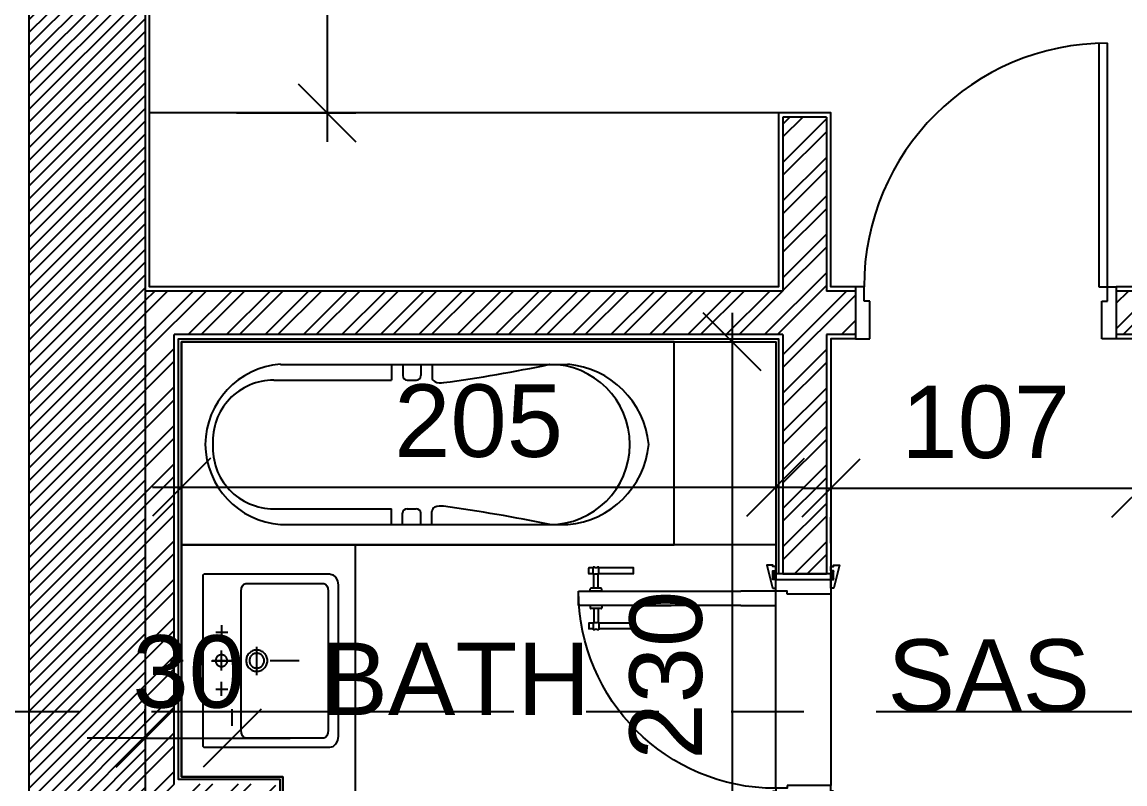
# Model space of a CAD drawing. Extents: x 83 to 143.2, y -2.6 to 70.8.
# Drawn here: x 91.703 to 95.508, y 12.6 to 15.228 of the extents above; entities that cross this region are included whole.
import ezdxf
from ezdxf.enums import TextEntityAlignment as Align

# ---------------------------------------------------------------- set-up
doc = ezdxf.new("R2010")
doc.units = 0
doc.header["$MEASUREMENT"] = 0
doc.header["$PDMODE"] = 3
doc.header["$PDSIZE"] = 0.3
for name, pattern in [('AXIS_100$0$A-AXIS$0$PHANTOM', [2.5, 1.25, -0.25, 0.25, -0.25, 0.25, -0.25]), ('CENTER', [2, 1.25, -0.25, 0.25, -0.25]), ('DASHDOTX2', [50.8, 25.4, -12.7, 0, -12.7])]:
    doc.linetypes.add(name, pattern=pattern)
doc.layers.get('0').update_dxf_attribs({"linetype": 'CONTINUOUS'})
doc.layers.get('DEFPOINTS').update_dxf_attribs({"linetype": 'CONTINUOUS'})
for name, color, linetype in [('A-AXIS-SANITARY', 10, 'DASHDOTX2'), ('A-closet', 252, 'CONTINUOUS'), ('a-dim', 3, 'CONTINUOUS'), ('A-DOORS', 1, 'CONTINUOUS'), ('A-FLOR-PFIX', 61, 'CONTINUOUS'), ('A-HATCH-CONC', 8, 'CONTINUOUS'), ('A-HATCH-WALL', 8, 'CONTINUOUS'), ('A-NOMENCLATURE', 3, 'CONTINUOUS'), ('A-PLASTER', 8, 'CONTINUOUS'), ('A-PORTE', 1, 'CONTINUOUS'), ('A-SANIT', 95, 'CONTINUOUS'), ('A-SECT-TILE', 12, 'CONTINUOUS'), ('A-WALL', 4, 'CONTINUOUS'), ('AXIS_100$0$A-AXIS-100', 10, 'AXIS_100$0$A-AXIS$0$PHANTOM'), ('S-8TH$0$A-STR 7-8TH', 2, 'CONTINUOUS')]:
    doc.layers.add(name, color=color, linetype=linetype)
doc.styles.add('A100-STEXT', font='ARIAL.TTF', dxfattribs={"height": 0.25})
doc.dimstyles.new('A100-DIM', dxfattribs={"dimtxt": 0.25, "dimasz": 0.2, "dimexe": 0.1, "dimexo": 0.3, "dimgap": 0.1, "dimtad": 1, "dimlfac": 100, "dimrnd": 0.5, "dimdsep": 46, "dimtxsty": 'A100-STEXT', "dimblk1": 'OBLIQUE', "dimblk2": 'OBLIQUE', "dimsah": 1, "dimcen": -0.05, "dimdle": 0.1, "dimclrd": 15, "dimclre": 15, "dimclrt": 256, "dimadec": 0, "dimazin": 0, "dimtfac": 0.28, "dimtix": 1, "dimtmove": 2, "dimatfit": 3, "dimldrblk": 'OBLIQUE', "dimfxl": 0, "dimtolj": 1, "dimarcsym": 0})
pattern_1 = [(45, (91.64942, -3e-10), (-0.06629126, 0.06629126), []), (45, (91.69362, -3e-10), (-0.06629126, 0.06629126), [])]

# ---------------------------------------------------------------- blocks, each defined once
blk = doc.blocks.new('P90E18D')
at = {"layer": 'A-PORTE'}
for p, q in [((0, 0), (0.05, 0)), ((0, -0.18), (0, 0)), ((0.05, 0), (0.05, -0.13)), ((0.9, 0), (0.85, 0)), ((0.85, 0), (0.85, -0.13)), ((0.9, -0.18), (0.9, 0)), ((0.05, -0.13), (0.03, -0.13)), ((0.03, -0.13), (0.03, -0.18)), ((0.85, -0.13), (0.87, -0.13)), ((0.87, -0.13), (0.87, -0.18)), ((0.03, -0.18), (0, -0.18)), ((0.06, -0.18), (0.02, -0.18)), ((0.03, -0.18), (0.03, -1.02)), ((0.06, -1.02), (0.06, -0.18)), ((0.87, -0.18), (0.9, -0.18))]:
    blk.add_line(p, q, dxfattribs=at)
blk.add_arc((0.03, -0.18), 0.84, 270, 360, dxfattribs=at)
blk = doc.blocks.new('bathtub')
at = {"layer": 'A-SANIT'}
for p, q in [((-0.7, 0), (-0.7, 1.7)), ((0, 0), (0, 1.7)), ((-0.5761, 1.3825), (-0.5761, 0.9759)), ((-0.1322, 1.3819), (-0.1322, 0.9753)), ((-0.6305, 1.3586), (-0.6305, 0.3667)), ((-0.0778, 1.3586), (-0.0778, 0.3667)), ((-0.6305, 0.9759), (-0.5761, 0.9759)), ((-0.0778, 0.9753), (-0.1322, 0.9753)), ((-0.6305, 0.937), (-0.5916, 0.937)), ((-0.5761, 0.9214), (-0.5761, 0.8903)), ((-0.1322, 0.9208), (-0.1322, 0.8897)), ((-0.0778, 0.9364), (-0.1167, 0.9364)), ((-0.6305, 0.8747), (-0.5916, 0.8747)), ((-0.0778, 0.8742), (-0.1167, 0.8742)), ((-0.6305, 0.8359), (-0.5851, 0.8359)), ((-0.0778, 0.8353), (-0.1232, 0.8353))]:
    blk.add_line(p, q, dxfattribs=at)
blk.add_lwpolyline([(0, 1.7), (-0.7, 1.7), (-0.7, 0), (0, 0)], close=True, dxfattribs=at)
for centre, radius, start, end in [((-0.3498, 1.3363), 0.2816, 90.8902, 175.4646), ((-0.3573, 1.3377), 0.2803, 4.283, 89.3622), ((-0.3661, 1.3819), 0.21, 86.743, 180), ((-0.3422, 1.3819), 0.21, 0, 93.257), ((-0.5916, 0.9214), 0.0156, 0, 90), ((-0.1167, 0.9208), 0.0156, 90, 180), ((-0.5916, 0.8903), 0.0156, 270, 0), ((-0.1167, 0.8897), 0.0156, 180, 270), ((-0.5851, 0.8203), 0.0156, 23.3684, 90), ((-0.6191, 0.8056), 0.0526, 349.51, 23.3684), ((-0.0892, 0.805), 0.0526, 156.6316, 190.49), ((-0.1232, 0.8197), 0.0156, 90, 156.6316), ((-5.5617, 1.4689), 5.0395, 348.0986, 352.3207), ((4.8534, 1.4689), 5.0395, 187.6793, 191.9014), ((-0.3542, 0.4296), 0.2764, 180, 0), ((-0.3245, 0.3937), 0.3073, 185.0523, 264.4541), ((-0.3838, 0.3937), 0.3073, 275.5459, 354.9477)]:
    blk.add_arc(centre, radius, start, end, dxfattribs=at)
blk = doc.blocks.new('A$C45807027')
at = {"layer": 'A-DOORS'}
for p, q in [((0, 0.009), (-0.009, -0.019)), ((-0.009, 0.009), (0, -0.019)), ((0.19, 0.009), (0.199, -0.019)), ((0.199, 0.009), (0.19, -0.019)), ((0.68, 0.0005), (0.68, 0.0195)), ((0.6805, 0.02), (0.8, 0.02)), ((0.8, -0.003), (0.8, 0.023)), ((0.8, 0.023), (0.805, 0.023)), ((0.815, 0.023), (0.82, 0.023)), ((0.82, -0.003), (0.82, 0.023)), ((0.82, 0.02), (0.8345, 0.02)), ((0.835, 0.0005), (0.835, 0.0195)), ((0.6805, 0), (0.8, 0)), ((0.8, -0.003), (0.8025, -0.003)), ((0.8025, -0.05), (0.8025, -0.003)), ((0.8175, -0.05), (0.8175, -0.003)), ((0.8175, -0.003), (0.82, -0.003)), ((0.82, 0), (0.8345, 0)), ((0.19, -0.11), (0.19, -0.06)), ((0.19, -0.06), (0.31, -0.06)), ((0.75, -0.06), (0.31, -0.06)), ((0.673, -0.06), (0.55, -0.06)), ((0.87, -0.06), (0.75, -0.06)), ((0.79, -0.06), (0.79, -0.052)), ((0.79, -0.06), (0.83, -0.06)), ((0.792, -0.05), (0.828, -0.05)), ((0.83, -0.06), (0.83, -0.052)), ((0.87, -0.11), (0.87, -0.06)), ((0.31, -0.11), (0.19, -0.11)), ((0.31, -0.11), (0.75, -0.11)), ((0.673, -0.11), (0.55, -0.11)), ((0.75, -0.11), (0.87, -0.11)), ((0.79, -0.11), (0.79, -0.118)), ((0.79, -0.11), (0.83, -0.11)), ((0.83, -0.11), (0.83, -0.118)), ((0.792, -0.12), (0.828, -0.12)), ((0.8025, -0.12), (0.8025, -0.167)), ((0.8175, -0.12), (0.8175, -0.167)), ((0.68, -0.1705), (0.68, -0.1895)), ((0.6805, -0.17), (0.8, -0.17)), ((0.6805, -0.19), (0.8, -0.19)), ((0.8, -0.167), (0.8, -0.193)), ((0.8, -0.167), (0.8025, -0.167)), ((0.8175, -0.167), (0.82, -0.167)), ((0.82, -0.167), (0.82, -0.193)), ((0.82, -0.17), (0.8345, -0.17)), ((0.82, -0.19), (0.8345, -0.19)), ((0.835, -0.1705), (0.835, -0.1895)), ((0.8, -0.193), (0.805, -0.193)), ((0.815, -0.193), (0.82, -0.193)), ((0, -0.809), (-0.009, -0.781)), ((-0.009, -0.809), (0, -0.781)), ((0.19, -0.809), (0.199, -0.781)), ((0.199, -0.809), (0.19, -0.781))]:
    blk.add_line(p, q, dxfattribs=at)
at = {"layer": 'A-DOORS', "color": 8}
for p, q in [((0, -0.07), (0, -0.73)), ((0.19, -0.74), (0.19, -0.06))]:
    blk.add_line(p, q, dxfattribs=at)
at = {"layer": 'A-DOORS'}
for points in [[(0, 0.01), (0, 0.025), (-0.01, 0.025), (-0.01, 0.03), (-0.03, 0.03), (-0.0104, -0.0482, 0.381769), (-0.0084, -0.05), (0, -0.05), (0, -0.02), (-0.01, -0.02), (-0.01, 0.01), (0, 0.01)], [(0.19, 0.01), (0.19, 0.025), (0.2, 0.025), (0.2, 0.03), (0.22, 0.03), (0.2004, -0.0482, -0.381769), (0.1984, -0.05), (0.19, -0.05), (0.19, -0.02), (0.2, -0.02), (0.2, 0.01), (0.19, 0.01)], [(0, -0.81), (0, -0.825), (-0.01, -0.825), (-0.01, -0.83), (-0.03, -0.83), (-0.0104, -0.7518, -0.381769), (-0.0084, -0.75), (0, -0.75), (0, -0.78), (-0.01, -0.78), (-0.01, -0.81), (0, -0.81)], [(0.19, -0.81), (0.19, -0.825), (0.2, -0.825), (0.2, -0.83), (0.22, -0.83), (0.2004, -0.7518, 0.381769), (0.1984, -0.75), (0.19, -0.75), (0.19, -0.78), (0.2, -0.78), (0.2, -0.81), (0.19, -0.81)]]:
    blk.add_lwpolyline(points, format="xyb", dxfattribs=at)
for points in [[(0, 0.009), (0, -0.019), (-0.009, -0.019), (-0.009, 0.009)], [(0.19, 0.009), (0.19, -0.019), (0.199, -0.019), (0.199, 0.009)], [(0, -0.809), (0, -0.781), (-0.009, -0.781), (-0.009, -0.809)], [(0.19, -0.809), (0.19, -0.781), (0.199, -0.781), (0.199, -0.809)]]:
    blk.add_lwpolyline(points, close=True, dxfattribs=at)
for points in [[(0, 0), (0.19, 0), (0.19, -0.02), (0, -0.02), (0, 0)], [(0.19, -0.02), (0, -0.02), (0, -0.07), (0.15, -0.07)], [(0.15, -0.07), (0.15, -0.06), (0.19, -0.06), (0.19, -0.02)], [(0.19, -0.78), (0, -0.78), (0, -0.73), (0.15, -0.73)], [(0.15, -0.73), (0.15, -0.74), (0.19, -0.74), (0.19, -0.78)], [(0, -0.8), (0.19, -0.8), (0.19, -0.78), (0, -0.78), (0, -0.8)]]:
    blk.add_lwpolyline(points, dxfattribs=at)
blk.add_arc((0.1897, -0.0597), 0.6803, 270.0254, 359.9746, dxfattribs=at)
at = {"layer": 'A-DOORS', "extrusion": (0, 0, -1)}
for centre, major_axis, start_param, end_param in [((0.6805, 0.0195), (-0.000354, 0.000354), 5.497787, 7.068583), ((0.6805, 0.0005), (0.000354, 0.000354), 2.356194, 3.926991), ((0.81, 0.0306), (-0.00642, 0.00642), 3.344077, 4.509904), ((0.8345, 0.0195), (0.000354, 0.000354), -0.785398, 0.785398), ((0.8345, 0.0005), (-0.000354, 0.000354), 2.356194, 3.926991), ((0.81, -0.021), (-0.0138, 0.0138), 0.390607, 1.180189), ((0.792, -0.052), (-0.00141, 0.00141), 5.497787, 7.068583), ((0.828, -0.052), (0.00141, 0.00141), -0.785398, 0.785398), ((0.792, -0.118), (-0.00141, 0.00141), 3.926991, 5.497787), ((0.828, -0.118), (-0.00141, 0.00141), 2.356194, 3.926991), ((0.6805, -0.1705), (-0.000354, 0.000354), 5.497787, 7.068583), ((0.6805, -0.1895), (0.000354, 0.000354), 2.356194, 3.926991), ((0.81, -0.149), (-0.0138, 0.0138), 3.5322, 4.321782), ((0.8345, -0.1705), (0.000354, 0.000354), -0.785398, 0.785398), ((0.8345, -0.1895), (0.000354, 0.000354), 0.785398, 2.356194), ((0.81, -0.2006), (-0.00642, 0.00642), 0.202485, 1.368312)]:
    blk.add_ellipse(centre, major_axis=major_axis, ratio=1, start_param=start_param, end_param=end_param, dxfattribs=at)
blk = doc.blocks.new('A$C110900A5')
at = {"layer": 'A-AXIS-SANITARY', "linetype": 'CENTER', "ltscale": 0.1}
blk.add_line((294.5, -331.2), (294.5, 114.1), dxfattribs=at)
blk.add_lwpolyline([(244.7, -184.8), (342.1, -184.8)], dxfattribs=at)
at = {"layer": 'A-FLOR-PFIX'}
for points in [[(594.2, -3.5), (594.2, -4.8), (594.2, -8.4), (594.2, -22.1), (594.2, -43.4), (594.2, -71.1), (594.2, -103.8), (594.2, -140.3), (594.2, -219.7), (594.2, -299), (594.2, -335.6), (594.2, -368.3), (594.2, -395.9), (594.2, -417.3), (594.2, -431), (594.2, -434.6), (594.2, -435.8), (591.1, -447.3), (582.6, -456.6), (570, -462.9), (554.5, -465.2), (553, -465.2), (548.6, -465.2), (541.6, -465.2), (532.1, -465.2), (506.5, -465.2), (473.2, -465.2), (433.9, -465.2), (390, -465.2), (294.5, -465.2), (199, -465.2), (155.1, -465.2), (115.8, -465.2), (82.5, -465.2), (56.9, -465.2), (47.4, -465.2), (40.4, -465.2), (36, -465.2), (34.5, -465.2), (19.1, -462.9), (6.4, -456.6), (-2.1, -447.3), (-5.2, -435.8), (-5.2, -434.6), (-5.2, -431), (-5.2, -417.3), (-5.2, -395.9), (-5.2, -368.3), (-5.2, -335.6), (-5.2, -299), (-5.2, -219.7), (-5.2, -140.3), (-5.2, -103.8), (-5.2, -71.1), (-5.2, -43.4), (-5.2, -22.1), (-5.2, -8.4), (-5.2, -4.8), (-5.2, -3.5), (-1.7, 0), (0, 0), (5, 0), (12.9, 0), (23.8, 0), (37.2, 0), (53, 0), (90.9, 0), (135.7, 0), (185.7, 0), (294.5, 0), (403.3, 0), (453.3, 0), (498.2, 0), (536, 0), (551.8, 0), (565.3, 0), (576.1, 0), (584.1, 0), (589, 0), (590.7, 0), (594.2, -3.5)], [(294.5, -28.9), (294.5, -97.7)], [(172.9, -63), (221.3, -63)], [(196.6, -43.2), (196.6, -85)], [(260.6, -63), (329.4, -63)], [(314.7, -63), (314.6, -61), (314.3, -59), (313.8, -57), (313.1, -55.2), (312.3, -53.4), (311.3, -51.7), (310.1, -50.2), (308.8, -48.7), (307.4, -47.4), (305.8, -46.3), (304.1, -45.2), (302.4, -44.4), (300.5, -43.7), (298.6, -43.2), (296.6, -42.9), (294.5, -42.8), (292.4, -42.9), (290.4, -43.2), (288.5, -43.7), (286.6, -44.4), (284.9, -45.2), (283.2, -46.3), (281.6, -47.4), (280.2, -48.7), (278.9, -50.2), (277.7, -51.7), (276.7, -53.4), (275.9, -55.2), (275.2, -57), (274.7, -59), (274.4, -61), (274.3, -63), (274.4, -65.1), (274.7, -67.1), (275.2, -69), (275.9, -70.9), (276.7, -72.7), (277.7, -74.3), (278.9, -75.9), (280.2, -77.3), (281.6, -78.6), (283.2, -79.8), (284.9, -80.8), (286.6, -81.7), (288.5, -82.4), (290.4, -82.9), (292.4, -83.2), (294.5, -83.3), (296.6, -83.2), (298.6, -82.9), (300.5, -82.4), (302.4, -81.7), (304.1, -80.8), (305.8, -79.8), (307.4, -78.6), (308.8, -77.3), (310.1, -75.9), (311.3, -74.3), (312.3, -72.7), (313.1, -70.9), (313.8, -69), (314.3, -67.1), (314.6, -65.1), (314.7, -63), (314.7, -63)], [(417.2, -63), (368.8, -63)], [(392.5, -43.2), (392.5, -85)], [(561.1, -415.8), (559, -421.8), (553.3, -426.7), (544.9, -430), (534.5, -431.2), (533.1, -431.2), (529.1, -431.2), (522.6, -431.2), (513.9, -431.2), (503, -431.2), (490.2, -431.2), (459.5, -431.2), (423.2, -431.2), (382.6, -431.2), (294.5, -431.2), (206.4, -431.2), (165.9, -431.2), (129.5, -431.2), (98.8, -431.2), (86, -431.2), (75.2, -431.2), (66.4, -431.2), (59.9, -431.2), (55.9, -431.2), (54.5, -431.2), (44.2, -430), (35.7, -426.7), (30, -421.8), (27.9, -415.8), (27.9, -412.8), (27.9, -404.2), (27.9, -390.9), (27.9, -373.7), (27.9, -353.3), (27.9, -330.6), (27.9, -281.1), (27.9, -231.7), (27.9, -209), (27.9, -188.6), (27.9, -171.3), (27.9, -158.1), (27.9, -149.5), (27.9, -146.5), (30, -140.5), (35.7, -135.6), (44.2, -132.3), (54.5, -131.1), (55.9, -131.1), (59.9, -131.1), (66.4, -131.1), (75.2, -131.1), (86, -131.1), (98.8, -131.1), (129.5, -131.1), (165.9, -131.1), (206.4, -131.1), (294.5, -131.1), (382.6, -131.1), (423.2, -131.1), (459.5, -131.1), (490.2, -131.1), (503, -131.1), (513.9, -131.1), (522.6, -131.1), (529.1, -131.1), (533.1, -131.1), (534.5, -131.1), (544.9, -132.3), (553.3, -135.6), (559, -140.5), (561.1, -146.5), (561.1, -149.5), (561.1, -158.1), (561.1, -171.3), (561.1, -188.6), (561.1, -209), (561.1, -231.7), (561.1, -281.1), (561.1, -330.6), (561.1, -353.3), (561.1, -373.7), (561.1, -390.9), (561.1, -404.2), (561.1, -412.8), (561.1, -415.8), (561.1, -415.8)], [(331.2, -184.8), (331, -181), (330.4, -177.4), (329.5, -173.9), (328.3, -170.5), (326.8, -167.3), (324.9, -164.3), (322.8, -161.5), (320.4, -158.9), (317.8, -156.5), (315, -154.4), (312, -152.5), (308.8, -151), (305.4, -149.8), (301.9, -148.9), (298.3, -148.3), (294.5, -148.1), (290.8, -148.3), (287.1, -148.9), (283.6, -149.8), (280.2, -151), (277, -152.5), (274, -154.4), (271.2, -156.5), (268.6, -158.9), (266.2, -161.5), (264.1, -164.3), (262.3, -167.3), (260.7, -170.5), (259.5, -173.9), (258.6, -177.4), (258, -181), (257.8, -184.8), (258, -188.5), (258.6, -192.2), (259.5, -195.7), (260.7, -199.1), (262.3, -202.3), (264.1, -205.3), (266.2, -208.1), (268.6, -210.7), (271.2, -213.1), (274, -215.2), (277, -217), (280.2, -218.6), (283.6, -219.8), (287.1, -220.7), (290.8, -221.3), (294.5, -221.5), (298.3, -221.3), (301.9, -220.7), (305.4, -219.8), (308.8, -218.6), (312, -217), (315, -215.2), (317.8, -213.1), (320.4, -210.7), (322.8, -208.1), (324.9, -205.3), (326.8, -202.3), (328.3, -199.1), (329.5, -195.7), (330.4, -192.2), (331, -188.5), (331.2, -184.8), (331.2, -184.8)], [(320.1, -184.8), (320, -182.2), (319.6, -179.6), (318.9, -177.2), (318.1, -174.8), (317, -172.6), (315.7, -170.5), (314.2, -168.5), (312.6, -166.7), (310.8, -165.1), (308.8, -163.6), (306.7, -162.3), (304.5, -161.2), (302.1, -160.4), (299.7, -159.7), (297.1, -159.3), (294.5, -159.2), (291.9, -159.3), (289.4, -159.7), (286.9, -160.4), (284.5, -161.2), (282.3, -162.3), (280.2, -163.6), (278.2, -165.1), (276.4, -166.7), (274.8, -168.5), (273.3, -170.5), (272, -172.6), (270.9, -174.8), (270.1, -177.2), (269.4, -179.6), (269, -182.2), (268.9, -184.8), (269, -187.4), (269.4, -190), (270.1, -192.4), (270.9, -194.8), (272, -197), (273.3, -199.1), (274.8, -201.1), (276.4, -202.9), (278.2, -204.5), (280.2, -206), (282.3, -207.3), (284.5, -208.4), (286.9, -209.2), (289.4, -209.9), (291.9, -210.2), (294.5, -210.4), (297.1, -210.2), (299.7, -209.9), (302.1, -209.2), (304.5, -208.4), (306.7, -207.3), (308.8, -206), (310.8, -204.5), (312.6, -202.9), (314.2, -201.1), (315.7, -199.1), (317, -197), (318.1, -194.8), (318.9, -192.4), (319.6, -190), (320, -187.4), (320.1, -184.8), (320.1, -184.8)]]:
    blk.add_lwpolyline(points, dxfattribs=at)
blk = doc.blocks.new('_OBLIQUE')
at = {"color": 0, "linetype": 'ByBlock'}
blk.add_line((-0.5, -0.5), (0.5, 0.5), dxfattribs=at)
blk = doc.blocks.new('*D143')
at = {"layer": 'a-dim', "color": 15, "lineweight": -2}
for p, q in [((92.7549, 18.5), (92.7549, 14.815)), ((92.4428, 18.4), (92.8549, 18.4)), ((92.4428, 14.915), (92.8549, 14.915))]:
    blk.add_line(p, q, dxfattribs=at)
at = {"layer": 'DEFPOINTS', "color": 0}
for p in [(92.1428, 18.4), (92.1428, 14.915), (92.7549, 14.915)]:
    blk.add_point(p, dxfattribs=at)
at = {"layer": 'a-dim', "color": 15, "lineweight": -2, "xscale": 0.2, "yscale": 0.2, "zscale": 0.2}
for p, rotation in [((92.7549, 18.4), 90), ((92.7549, 14.915), 270)]:
    blk.add_blockref('_OBLIQUE', p, dxfattribs=dict(at, rotation=rotation))
at = {"layer": 'a-dim', "insert": (92.5272, 16.6575), "char_height": 0.25, "attachment_point": 5, "rotation": 90, "style": 'A100-STEXT'}
blk.add_mtext('\\A1;348.5', dxfattribs=at)
blk = doc.blocks.new('*D150')
at = {"layer": 'a-dim', "color": 15, "lineweight": -2}
for p, q in [((94.3928, 13.6197), (95.6628, 13.6197)), ((94.4928, 13.43), (94.4928, 13.5197)), ((95.5628, 13.43), (95.5628, 13.5197))]:
    blk.add_line(p, q, dxfattribs=at)
at = {"layer": 'DEFPOINTS', "color": 0}
for p in [(94.4928, 13.73), (95.5628, 13.73), (95.5628, 13.6197)]:
    blk.add_point(p, dxfattribs=at)
at = {"layer": 'a-dim', "color": 15, "lineweight": -2, "xscale": 0.2, "yscale": 0.2, "zscale": 0.2, "rotation": 180}
blk.add_blockref('_OBLIQUE', (94.4928, 13.6197), dxfattribs=at)
at = {"layer": 'a-dim', "color": 15, "lineweight": -2, "xscale": 0.2, "yscale": 0.2, "zscale": 0.2}
blk.add_blockref('_OBLIQUE', (95.5628, 13.6197), dxfattribs=at)
at = {"layer": 'a-dim', "insert": (95.0278, 13.8473), "char_height": 0.25, "attachment_point": 5, "style": 'A100-STEXT'}
blk.add_mtext('\\A1;107', dxfattribs=at)
blk = doc.blocks.new('*D151')
at = {"layer": 'a-dim', "color": 15, "lineweight": -2}
for p, q in [((92.2528, 13.825), (92.2528, 13.5235)), ((94.3028, 13.825), (94.3028, 13.5235)), ((92.1528, 13.6235), (94.4028, 13.6235))]:
    blk.add_line(p, q, dxfattribs=at)
at = {"layer": 'DEFPOINTS', "color": 0}
for p in [(92.2528, 14.125), (94.3028, 14.125), (94.3028, 13.6235)]:
    blk.add_point(p, dxfattribs=at)
at = {"layer": 'a-dim', "color": 15, "lineweight": -2, "xscale": 0.2, "yscale": 0.2, "zscale": 0.2, "rotation": 180}
blk.add_blockref('_OBLIQUE', (92.2528, 13.6235), dxfattribs=at)
at = {"layer": 'a-dim', "color": 15, "lineweight": -2, "xscale": 0.2, "yscale": 0.2, "zscale": 0.2}
blk.add_blockref('_OBLIQUE', (94.3028, 13.6235), dxfattribs=at)
at = {"layer": 'a-dim', "insert": (93.2778, 13.8511), "char_height": 0.25, "attachment_point": 5, "style": 'A100-STEXT'}
blk.add_mtext('\\A1;205', dxfattribs=at)
blk = doc.blocks.new('*D152')
at = {"layer": 'a-dim', "color": 15, "lineweight": -2}
for p, q in [((94.1528, 14.225), (94.1528, 11.725)), ((94.0028, 14.125), (94.0528, 14.125)), ((94.0028, 11.825), (94.0528, 11.825))]:
    blk.add_line(p, q, dxfattribs=at)
at = {"layer": 'DEFPOINTS', "color": 0}
for p in [(94.3028, 14.125), (94.1528, 11.825), (94.3028, 11.825)]:
    blk.add_point(p, dxfattribs=at)
at = {"layer": 'a-dim', "color": 15, "lineweight": -2, "xscale": 0.2, "yscale": 0.2, "zscale": 0.2}
for p, rotation in [((94.1528, 14.125), 90), ((94.1528, 11.825), 270)]:
    blk.add_blockref('_OBLIQUE', p, dxfattribs=dict(at, rotation=rotation))
at = {"layer": 'a-dim', "insert": (93.9251, 12.975), "char_height": 0.25, "attachment_point": 5, "rotation": 90, "style": 'A100-STEXT'}
blk.add_mtext('\\A1;230', dxfattribs=at)
blk = doc.blocks.new('*D154')
at = {"layer": 'a-dim', "color": 15, "lineweight": -2}
for p, q in [((92.1278, 12.8), (92.1278, 12.8584)), ((92.4278, 12.8), (92.4278, 12.8584)), ((92.1278, 12.7584), (91.9278, 12.7584)), ((92.1278, 12.7584), (92.4278, 12.7584)), ((92.4278, 12.7584), (92.6278, 12.7584))]:
    blk.add_line(p, q, dxfattribs=at)
at = {"layer": 'DEFPOINTS', "color": 0}
for p in [(92.4278, 12.7584), (92.1278, 12.5), (92.4278, 12.5)]:
    blk.add_point(p, dxfattribs=at)
at = {"layer": 'a-dim', "color": 15, "lineweight": -2, "xscale": 0.2, "yscale": 0.2, "zscale": 0.2}
blk.add_blockref('_OBLIQUE', (92.1278, 12.7584), dxfattribs=at)
at = {"layer": 'a-dim', "color": 15, "lineweight": -2, "xscale": 0.2, "yscale": 0.2, "zscale": 0.2, "rotation": 180}
blk.add_blockref('_OBLIQUE', (92.4278, 12.7584), dxfattribs=at)
at = {"layer": 'a-dim', "insert": (92.2778, 12.9861), "char_height": 0.25, "attachment_point": 5, "style": 'A100-STEXT'}
blk.add_mtext('\\A1;30', dxfattribs=at)

msp = doc.modelspace()

# ---------------------------------------------------------------- hatches: boundary and pattern name
at = {"layer": 'A-HATCH-CONC', "ltscale": 4}
h = msp.add_hatch(dxfattribs=at)
h.set_pattern_fill('ANSI31', color=256, scale=0.25, style=0)
h.set_pattern_definition([(45, (91.649424, -3e-10), (-0.022097087, 0.022097087), [])])
h.paths.add_polyline_path([(92.12779, 19.98), (91.72779, 19.98), (91.72779, 3.57), (93.67779, 3.57), (95.87779, 3.87), (95.87779, 5.8), (95.57779, 5.8), (95.57779, 4.13187), (93.65743, 3.87), (92.12779, 3.87)])
at = {"layer": 'A-HATCH-WALL'}
h = msp.add_hatch(dxfattribs=at)
h.set_pattern_fill('ANSI32', color=256, scale=0.25, style=0)
h.set_pattern_definition(pattern_1)
h.paths.add_polyline_path([(95.67779, 17.25), (95.57779, 17.25), (95.57779, 14.3), (95.47779, 14.3), (95.47779, 14.15), (95.57779, 14.15), (95.57779, 14.05), (95.67779, 14.05)])
h = msp.add_hatch(dxfattribs=at)
h.set_pattern_fill('ANSI32', color=256, scale=0.25, style=0)
h.set_pattern_definition(pattern_1)
h.paths.add_polyline_path([(100.15279, 11.8), (99.65279, 11.8), (99.65279, 11.9), (99.50279, 11.9), (99.50279, 11.8), (95.97779, 11.8), (95.97779, 11.95), (95.57779, 11.95), (95.57779, 11.8), (94.47779, 11.8), (94.47779, 12.525), (94.32779, 12.525), (94.32779, 11.8), (92.57779, 11.8), (92.57779, 12.6), (92.22779, 12.6), (92.22779, 14.15), (94.32779, 14.15), (94.32779, 13.325), (94.47779, 13.325), (94.47779, 14.15), (94.57779, 14.15), (94.57779, 14.3), (94.47779, 14.3), (94.47779, 14.9), (94.32779, 14.9), (94.32779, 14.3), (92.12779, 14.3), (92.12779, 12.5), (92.42779, 12.5), (92.42779, 11.8), (92.12779, 11.8), (92.12779, 11.6), (100.15279, 11.6)])

# ---------------------------------------------------------------- linework, layer by layer
at = {"layer": 'A-closet'}
msp.add_line((94.31279, 14.915), (92.14279, 14.915), dxfattribs=at)
at = {"layer": 'A-FLOR-PFIX'}
for points in [[(93.95279, 14.125), (94.30279, 14.125), (94.30279, 13.425), (93.95279, 13.425)], [(92.85279, 13.425), (92.25279, 13.425), (92.25279, 12.625), (92.60279, 12.625), (92.60279, 11.825), (92.85279, 11.825)]]:
    msp.add_lwpolyline(points, close=True, dxfattribs=at)
at = {"layer": 'A-PLASTER'}
for points in [[(94.57779, 14.315), (94.49279, 14.315), (94.49279, 14.915), (94.31279, 14.915), (94.31279, 14.315), (92.14279, 14.315), (92.14279, 18.4), (92.19779, 18.4), (92.19779, 18.415)], [(95.50779, 18.415), (95.50779, 18.4), (95.56279, 18.4), (95.56279, 14.315), (95.47779, 14.315)], [(98.39279, 14.475), (98.39279, 12.985), (98.21279, 12.985), (98.21279, 13.585), (96.34279, 13.585), (96.34279, 12.985), (95.99279, 12.985), (95.99279, 12.835), (95.56279, 12.835), (95.56279, 14.135), (95.47779, 14.135)], [(94.57779, 14.135), (94.49279, 14.135), (94.49279, 13.325)]]:
    msp.add_lwpolyline(points, dxfattribs=at)
at = {"layer": 'A-SECT-TILE'}
for points in [[(94.31279, 12.525), (94.31279, 11.815), (92.59279, 11.815), (92.59279, 12.615), (92.24279, 12.615), (92.24279, 14.135), (94.31279, 14.135), (94.31279, 13.325)], [(94.30279, 12.525), (94.30279, 11.825), (92.60279, 11.825), (92.60279, 12.625), (92.25279, 12.625), (92.25279, 14.125), (94.30279, 14.125), (94.30279, 13.325)]]:
    msp.add_lwpolyline(points, dxfattribs=at)
at = {"layer": 'A-WALL'}
for p, q in [((94.32779, 14.9), (94.32779, 14.3)), ((94.47779, 14.9), (94.32779, 14.9)), ((94.47779, 14.9), (94.47779, 14.3)), ((94.32779, 14.3), (92.12779, 14.3)), ((94.57779, 14.3), (94.47779, 14.3)), ((94.57779, 14.3), (94.57779, 14.15)), ((95.57779, 14.3), (95.47779, 14.3)), ((95.47779, 14.3), (95.47779, 14.15)), ((94.32779, 14.15), (92.22779, 14.15)), ((94.32779, 14.15), (94.32779, 13.325)), ((94.57779, 14.15), (94.47779, 14.15)), ((94.47779, 14.15), (94.47779, 13.325)), ((95.57779, 14.15), (95.47779, 14.15)), ((94.32779, 13.325), (94.47779, 13.325))]:
    msp.add_line(p, q, dxfattribs=at)
msp.add_lwpolyline([(92.22779, 12.6), (92.22779, 14.15)], dxfattribs=at)
at = {"layer": 'AXIS_100$0$A-AXIS-100'}
msp.add_line((89.64942, 12.85), (136.85877, 12.85), dxfattribs=at)
at = {"layer": 'S-8TH$0$A-STR 7-8TH'}
msp.add_lwpolyline([(91.72779, 3.57), (91.72779, 19.98), (92.12779, 19.98), (92.12779, 3.87), (93.65743, 3.87), (95.57779, 4.13187), (95.57779, 5.8), (95.87779, 5.8), (95.87779, 3.87), (93.67779, 3.57)], close=True, dxfattribs=at)

# ---------------------------------------------------------------- block references
at = {"layer": 'A-DOORS', "rotation": 180.0000000001108}
msp.add_blockref('P90E18D', (95.47779, 14.135), dxfattribs=at)
at = {"layer": 'A-DOORS', "xscale": -1, "rotation": 359.9999999937957}
msp.add_blockref('A$C45807027', (94.49279, 13.325), dxfattribs=at)
at = {"layer": 'A-FLOR-PFIX', "rotation": 90}
msp.add_blockref('bathtub', (93.95279, 14.125), dxfattribs=at)
at = {"layer": 'A-SANIT', "ltscale": 0.5, "xscale": 0.001000000000033197, "yscale": 0.001000000000033197, "zscale": 0.001, "rotation": 89.99999999511466}
msp.add_blockref('A$C110900A5', (92.32779, 12.7305), dxfattribs=at)

# ---------------------------------------------------------------- texts
at = {"layer": 'A-NOMENCLATURE', "style": 'A100-STEXT'}
for s, p in [('SAS', (95.0379, 12.97393)), ('BATH', (93.19766, 12.96245))]:
    msp.add_text(s, height=0.25, dxfattribs=at).set_placement(p, align=Align.MIDDLE)

# ---------------------------------------------------------------- dimensions: what is measured, and where the dimension line sits
at = {"layer": 'a-dim'}
for p1, p2, distance, picture, middle in [((92.14279, 18.4), (92.14279, 14.915), 0.6121, '*D143', (92.52716, 16.6575)), ((94.30279, 14.125), (94.30279, 11.825), -0.15, '*D152', (93.92506, 12.975)), ((92.25279, 14.125), (94.30279, 14.125), -0.50152, '*D151', (93.27779, 13.85112)), ((94.49279, 13.73), (95.56279, 13.73), -0.11033, '*D150', (95.02779, 13.84732)), ((92.12779, 12.5), (92.42779, 12.5), 0.25837, '*D154', (92.27779, 12.9861))]:
    dim = msp.add_aligned_dim(p1=p1, p2=p2, distance=distance, dimstyle='A100-DIM', dxfattribs=at)
    dim.commit()
    dim.dimension.update_dxf_attribs({"geometry": picture, "text_midpoint": middle})

doc.saveas('drawing.dxf')
